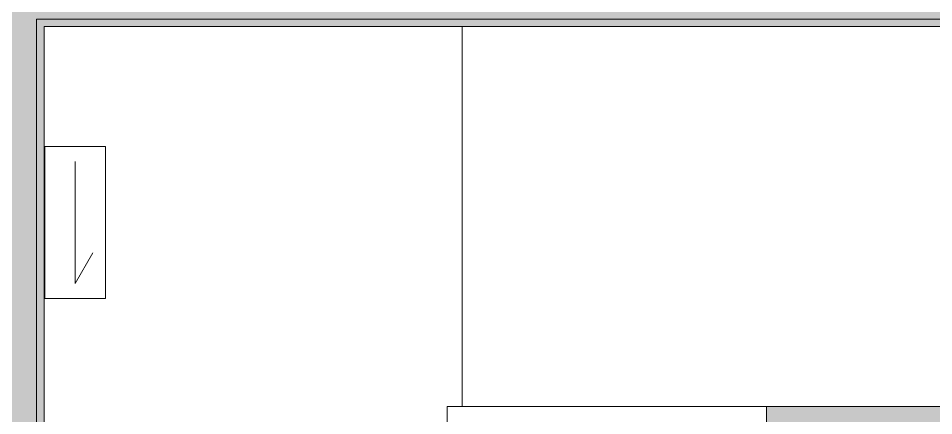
# Model space of a CAD drawing. Header units: centimetres. Extents: x -391356 to -382095, y -768 to 204275.
# Drawn here: x -384773.5 to -384472.5, y 202962.8 to 203093.4 of the extents above; entities that cross this region are included whole.
import ezdxf

# ---------------------------------------------------------------- set-up
doc = ezdxf.new("R2010")
doc.units = ezdxf.units.CM
for name, color, linetype, lineweight in [('一般標註', 7, 'Continuous', 5), ('共用邊緣', 7, 'Continuous', 5), ('天花板', 7, 'Continuous', 5), ('牆', 7, 'Continuous', 5)]:
    doc.layers.add(name, color=color, linetype=linetype, lineweight=lineweight)
doc.layers.add('牆-1', color=7, linetype='Continuous', lineweight=5, true_color=0xe4e4e4)
doc.layers.add('結構 _1_-1', color=7, linetype='Continuous', lineweight=9, true_color=0xaaaaaa)

msp = doc.modelspace()

# ---------------------------------------------------------------- hatches: boundary and pattern name
at = {"layer": '牆-1'}
for points in [[(-384470.48, 203093.16), (-384147.48, 203093.16), (-384147.48, 203108.16), (-384782.48, 203108.16), (-384782.48, 203093.16), (-384530.48, 203093.16)], [(-384776.76, 202721.16), (-384767.48, 202721.16), (-384767.48, 203093.16), (-384782.48, 203093.16), (-384782.48, 202721.16)], [(-384767.48, 203090.66), (-384147.48, 203090.66), (-384147.48, 203093.16), (-384767.48, 203093.16)], [(-384765.48, 202721.16), (-384764.98, 202721.16), (-384764.98, 203090.66), (-384767.48, 203090.66), (-384767.48, 202721.16)], [(-384527.48, 202950.8), (-384282.48, 202950.8), (-384282.48, 202965.8), (-384527.48, 202965.8)]]:
    msp.add_hatch(color=256, dxfattribs=at).paths.add_polyline_path(points)

# ---------------------------------------------------------------- linework, layer by layer
at = {"layer": '一般標註'}
for p, q in [((-384764.79, 203001.3), (-384764.79, 203051.3)), ((-384764.79, 203051.3), (-384744.79, 203051.3)), ((-384744.79, 203051.3), (-384744.79, 203001.3)), ((-384754.79, 203046.3), (-384754.79, 203006.3)), ((-384754.79, 203006.3), (-384749.02, 203016.3)), ((-384744.79, 203001.3), (-384764.79, 203001.3))]:
    msp.add_line(p, q, dxfattribs=at)
at = {"layer": '共用邊緣'}
msp.add_line((-384767.48, 203093.16), (-384767.48, 203090.66), dxfattribs=at)
at = {"layer": '天花板'}
msp.add_line((-384627.48, 202965.8), (-384627.48, 203090.66), dxfattribs=at)
at = {"layer": '牆'}
for p in [(-384527.48, 202965.8), (-384632.48, 202950.8)]:
    msp.add_line(p, (-384632.48, 202965.8), dxfattribs=at)
at = {"layer": '結構 _1_-1'}
for p, q in [((-384767.48, 203093.16), (-384147.48, 203093.16)), ((-384767.48, 203090.66), (-384767.48, 202721.16)), ((-384147.48, 203090.66), (-384764.98, 203090.66)), ((-384764.98, 203090.66), (-384764.98, 202721.16)), ((-384527.48, 202950.8), (-384527.48, 202965.8)), ((-384527.48, 202965.8), (-384282.48, 202965.8))]:
    msp.add_line(p, q, dxfattribs=at)

doc.saveas('drawing.dxf')
